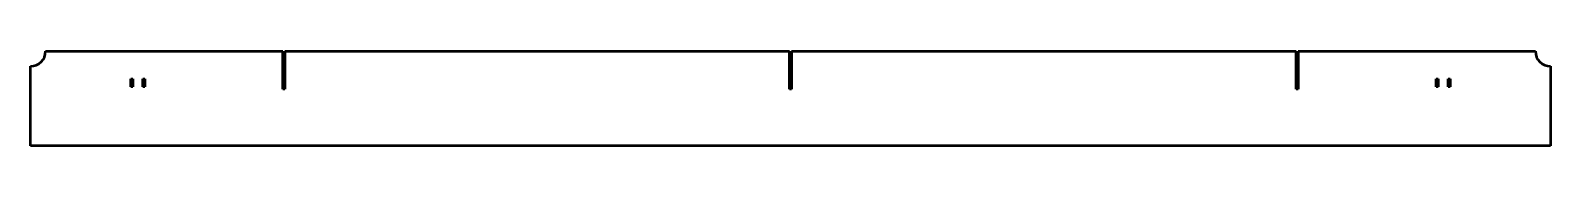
# Model space of a CAD drawing. Header units: millimetres. Extents: x 0 to 1500, y 0 to 94.
import ezdxf

# ---------------------------------------------------------------- set-up
doc = ezdxf.new("R2010")
doc.units = ezdxf.units.MM
doc.layers.add('IV_INTERIOR_PROFILES', color=7, linetype='Continuous', lineweight=50)
doc.layers.add('IV_OUTER_PROFILE', color=7, linetype='Continuous', lineweight=50)

msp = doc.modelspace()

# ---------------------------------------------------------------- linework, layer by layer
at = {"layer": 'IV_INTERIOR_PROFILES'}
for p, q in [((99, 66.3), (101, 66.3)), ((99, 58.3), (99, 66.3)), ((101, 66.3), (101, 58.3)), ((111, 66.3), (113, 66.3)), ((111, 58.3), (111, 66.3)), ((113, 66.3), (113, 58.3)), ((1387, 66.3), (1389, 66.3)), ((1387, 58.3), (1387, 66.3)), ((1389, 66.3), (1389, 58.3)), ((1399, 58.3), (1399, 66.3)), ((1399, 66.3), (1401, 66.3)), ((1401, 66.3), (1401, 58.3)), ((101, 58.3), (99, 58.3)), ((113, 58.3), (111, 58.3)), ((1389, 58.3), (1387, 58.3)), ((1401, 58.3), (1399, 58.3))]:
    msp.add_line(p, q, dxfattribs=at)
at = {"layer": 'IV_OUTER_PROFILE'}
for p, q in [((15, 93.7), (249, 93.7)), ((249, 56.2), (249, 93.7)), ((251, 93.7), (251, 56.2)), ((251, 93.7), (749, 93.7)), ((749, 56.2), (749, 93.7)), ((751, 93.7), (1249, 93.7)), ((751, 93.7), (751, 56.2)), ((1249, 56.2), (1249, 93.7)), ((1251, 93.7), (1251, 56.2)), ((1251, 93.7), (1485, 93.7)), ((0, 0), (0, 78.7)), ((1500, 78.7), (1500, 0)), ((251, 56.2), (249, 56.2)), ((751, 56.2), (749, 56.2)), ((1251, 56.2), (1249, 56.2)), ((1500, 0), (0, 0))]:
    msp.add_line(p, q, dxfattribs=at)
for centre, start, end in [((0, 93.7), 270, 0), ((1500, 93.7), 180, 270)]:
    msp.add_arc(centre, 15, start, end, dxfattribs=at)

doc.saveas('drawing.dxf')
